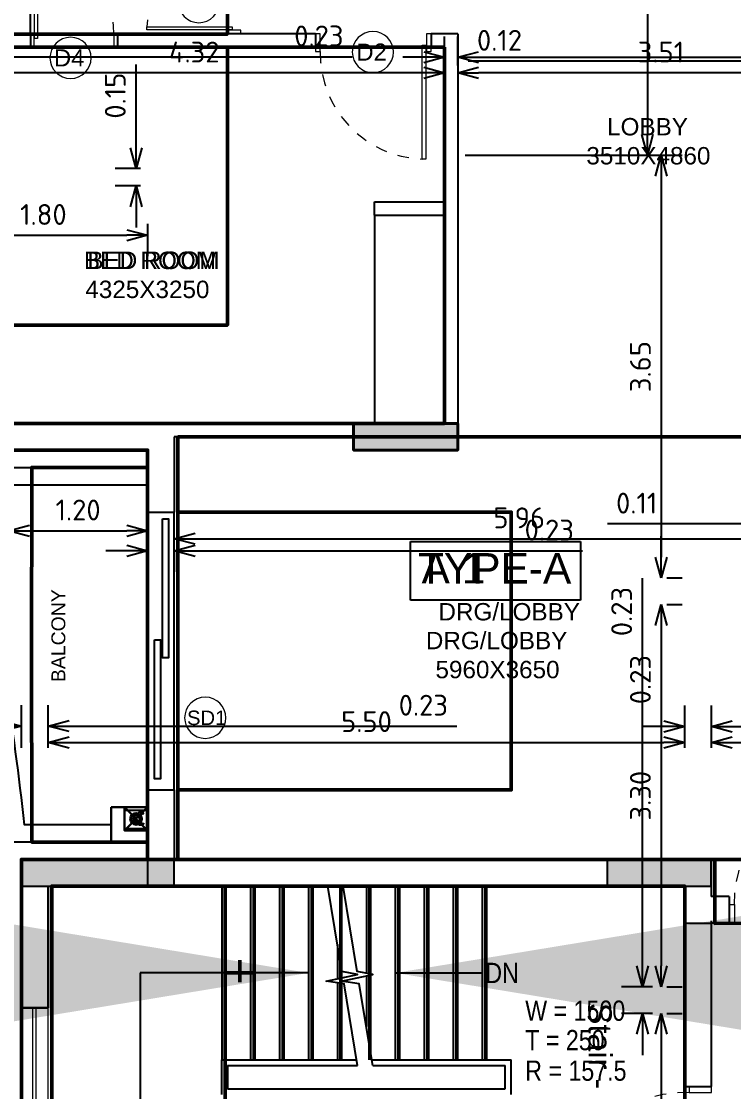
# Model space of a CAD drawing. Header units: inches. Extents: x 0 to 429, y 0 to 185.
# Drawn here: x 233.36 to 239.52, y 114.35 to 123.59 of the extents above; entities that cross this region are included whole.
import ezdxf
from ezdxf.enums import TextEntityAlignment as Align

# ---------------------------------------------------------------- set-up
doc = ezdxf.new("R2010")
doc.units = ezdxf.units.IN
doc.header["$MEASUREMENT"] = 0
doc.linetypes.add('Xr-4BHK-A-B-Typical-Sub$0$HIDDEN', pattern=[0.375, 0.25, -0.125])
doc.layers.get('DEFPOINTS').update_dxf_attribs({"lineweight": 18})
for name, color, linetype, lineweight in [('FLOOR01', 7, 'Continuous', 50), ('XR-4BHK-A-B-TYPICAL-SUB$0$CUTOUT', 6, 'Continuous', 30), ('XR-4BHK-A-B-TYPICAL-SUB$0$DOOR', 34, 'Continuous', 20), ('XR-4BHK-A-B-TYPICAL-SUB$0$PIPE', 30, 'Continuous', 30), ('XR-4BHK-A-B-TYPICAL-SUB$0$TOWER-COL', 1, 'Continuous', 40), ('XR-4BHK-A-B-TYPICAL-SUB$0$TOWER-COL-HATCH', 9, 'Continuous', 5), ('XR-4BHK-A-B-TYPICAL-SUB$0$WALL', 7, 'Continuous', 30), ('XR-4BHK-A-B-TYPICAL-SUB$0$WIN', 4, 'Continuous', 9), ('XR-4BHK-A-B-TYPICAL-SUB$0$WINDOW', 4, 'Continuous', 15)]:
    doc.layers.add(name, color=color, linetype=linetype, lineweight=lineweight)
doc.layers.add('XR-4BHK-A-B-TYPICAL-SUB$0$1PL-SHAFT-PIPE', color=7, linetype='Continuous')
doc.layers.add('XR-4BHK-A-B-TYPICAL-SUB$0$ELE', color=4, linetype='Continuous')
doc.layers.add('XR-4BHK-A-B-TYPICAL-SUB$0$WATER SUPPLAY', color=7, linetype='Continuous', lineweight=0, true_color=0x00f000)
doc.styles.add('Sanvi Common', font='isocpeur.ttf')
doc.styles.get("Standard").update_dxf_attribs({"font": 'arial.ttf'})
doc.styles.add('Xr-4BHK-A-B-Ground-Sub$0$DIM', font='arial.ttf')
doc.styles.add('Xr-4BHK-A-B-Typical-Sub$0$$0$DIM', font='arial.ttf', dxfattribs={"height": 4})
doc.styles.add('Xr-4BHK-A-B-Typical-Sub$0$$1$Standard', font='arial.ttf')
doc.styles.add('Xr-4BHK-A-B-Typical-Sub$0$DIM', font='arial.ttf')
doc.styles.add('Xr-4BHK-A-B-Typical-Sub$0$Standard', font='ARIALN.TTF')
doc.dimstyles.new('Sanvi Common', dxfattribs={"dimtxt": 0.18, "dimasz": 0.18, "dimexe": 0.18, "dimexo": 0.0625, "dimgap": 0.09, "dimtad": 1, "dimzin": 0, "dimdsep": 46, "dimtxsty": 'Sanvi Common', "dimblk": 'OPEN30', "dimcen": 0.09, "dimclrd": 68, "dimclre": 68, "dimclrt": 40, "dimadec": 0, "dimazin": 0, "dimtfac": 1, "dimtofl": 0, "dimtmove": 0, "dimatfit": 3, "dimldrblk": 'OPEN30', "dimfxl": 1, "dimtolj": 1, "dimtzin": 0, "dimarcsym": 0})
doc.dimstyles.new('Xr-4BHK-A-B-Typical-Sub$0$125', dxfattribs={"dimtxt": 150, "dimasz": 75, "dimexe": 50, "dimexo": 50, "dimgap": 60, "dimtad": 1, "dimdec": 0, "dimrnd": 5, "dimdsep": 46, "dimtxsty": 'Xr-4BHK-A-B-Typical-Sub$0$Standard', "dimblk": 'Xr-4BHK-A-B-Typical-Sub$0$_ArchTick', "dimcen": 50, "dimdle": 50, "dimclrd": 256, "dimclre": 256, "dimclrt": 3, "dimaunit": 1, "dimadec": 4, "dimazin": 0, "dimtfac": 1, "dimtdec": 0, "dimtmove": 2, "dimatfit": 0, "dimfxl": 1, "dimarcsym": 0})

# ---------------------------------------------------------------- blocks, each defined once
blk = doc.blocks.new('Xr-4BHK-A-B-Typical-Sub$0$core typ')
at = {"layer": 'XR-4BHK-A-B-TYPICAL-SUB$0$WALL'}
for p, q in [((-16167.5, 8800.2), (-16167.5, 7750.3)), ((-16167.5, 7750.3), (-16399.6, 7750.3))]:
    blk.add_line(p, q, dxfattribs=at)
at = {"layer": 'XR-4BHK-A-B-TYPICAL-SUB$0$WIN'}
for p, q in [((-16302.5, 7750.3), (-16302.5, 6550.3)), ((-16272.5, 6550.3), (-16272.5, 7750.3))]:
    blk.add_line(p, q, dxfattribs=at)
at = {"layer": 'XR-4BHK-A-B-TYPICAL-SUB$0$WINDOW'}
blk.add_line((-16167.5, 6550.3), (-16167.5, 7750.3), dxfattribs=at)
blk = doc.blocks.new('Xr-4BHK-A-B-Typical-Sub$0$d-750')
at = {"layer": 'XR-4BHK-A-B-TYPICAL-SUB$0$DOOR'}
for p, q in [((0, 718.7), (0, 750)), ((0, 750), (115, 750)), ((115, 750), (115, 718.7)), ((115, 718.7), (0, 718.7)), ((0, 0), (0, 31.2)), ((0, 31.2), (115, 31.2)), ((115, 31.2), (115, 0)), ((115, 0), (0, 0))]:
    blk.add_line(p, q, dxfattribs=at)
blk.add_lwpolyline([(73.9, 34.2), (811.3, 34.2), (811.3, 59.2), (73.9, 59.2)], close=True, dxfattribs=at)
at = {"layer": 'XR-4BHK-A-B-TYPICAL-SUB$0$DOOR', "color": 8, "linetype": 'Xr-4BHK-A-B-Typical-Sub$0$HIDDEN', "extrusion": (0, 0, -1)}
blk.add_ellipse((125, 31.2), major_axis=(218.4, 652.1), ratio=0.99874, start_param=-0.33813, end_param=1.207251, dxfattribs=at)
blk = doc.blocks.new('Xr-4BHK-A-B-Typical-Sub$0$RWP')
at = {"layer": 'XR-4BHK-A-B-TYPICAL-SUB$0$CUTOUT'}
for p, q in [((0, 200), (200, 0)), ((200, 200), (0, 0))]:
    blk.add_line(p, q, dxfattribs=at)
blk.add_lwpolyline([(0, 0), (200, 0), (200, 200), (0, 200)], close=True, dxfattribs=at)
at = {"layer": 'XR-4BHK-A-B-TYPICAL-SUB$0$ELE'}
for p, q in [((0, 200), (0, 0)), ((25, 200), (25, 0))]:
    blk.add_line(p, q, dxfattribs=at)
at = {"layer": 'XR-4BHK-A-B-TYPICAL-SUB$0$PIPE'}
blk.add_circle((100, 100), 50, dxfattribs=at)
at = {"layer": 'XR-4BHK-A-B-TYPICAL-SUB$0$WALL'}
for p, q in [((0, 315), (300.3, 315)), ((0, 200), (0, 315)), ((300.3, 0), (300.3, 315)), ((0, 200), (185.3, 200)), ((185.3, 0), (185.3, 200))]:
    blk.add_line(p, q, dxfattribs=at)
blk = doc.blocks.new('Xr-4BHK-A-B-Typical-Sub$0$_ArchTick')
at = {"color": 0, "linetype": 'ByBlock', "const_width": 0.15}
blk.add_lwpolyline([(-0.5, -0.5), (0.5, 0.5)], dxfattribs=at)
blk = doc.blocks.new('Xr-4BHK-A-B-Typical-Sub$0$REV.CO.')
at = {"layer": 'XR-4BHK-A-B-TYPICAL-SUB$0$TOWER-COL-HATCH'}
blk.add_hatch(color=256, dxfattribs=at).paths.add_polyline_path([(452291.1, 9980.2), (451391.1, 9980.2), (451391.1, 9750.2), (452291.1, 9750.2)])
at = {"layer": 'XR-4BHK-A-B-TYPICAL-SUB$0$TOWER-COL'}
blk.add_lwpolyline([(451391.1, 9980.2), (451391.1, 9750.2), (452291.1, 9750.2), (452291.1, 9980.2)], close=True, dxfattribs=at)
blk = doc.blocks.new('Xr-4BHK-A-B-Typical-Sub$0$$0$DOOR NO')
at = {"lineweight": 0}
blk.add_circle((0, 0), 10, dxfattribs=at)
at = {"style": 'Xr-4BHK-A-B-Typical-Sub$0$$0$DIM'}
blk.add_attdef('X1', text='', height=9, dxfattribs=at).set_placement((0, 0), align=Align.MIDDLE_CENTER)
blk = doc.blocks.new('_Open30')
at = {"color": 0, "linetype": 'ByBlock', "lineweight": -2}
for p, q in [((-1, 0.268), (0, 0)), ((0, 0), (-1, -0.268)), ((0, 0), (-1, 0))]:
    blk.add_line(p, q, dxfattribs=at)
blk = doc.blocks.new('*D220')
at = {"color": 68, "lineweight": -2, "transparency": 16777216}
for p, q in [((238.8155, 127.2963), (238.5917, 127.2963)), ((238.7717, 127.1163), (238.7717, 122.6163)), ((237.1967, 122.4363), (238.9517, 122.4363))]:
    blk.add_line(p, q, dxfattribs=at)
at = {"layer": 'DEFPOINTS', "color": 0, "transparency": 16777216}
for p in [(238.878, 127.2963), (237.1342, 122.4363), (238.7717, 122.4363)]:
    blk.add_point(p, dxfattribs=at)
at = {"color": 68, "lineweight": -2, "transparency": 16777216, "xscale": 0.18, "yscale": 0.18, "zscale": 0.18}
for p, rotation in [((238.7717, 127.2963), 90), ((238.7717, 122.4363), 270)]:
    blk.add_blockref('_Open30', p, dxfattribs=dict(at, rotation=rotation))
at = {"color": 40, "transparency": 16777216, "insert": (238.5917, 124.5778), "char_height": 0.18, "attachment_point": 5, "rotation": 90, "style": 'Sanvi Common'}
blk.add_mtext('\\A1;4.86', dxfattribs=at)
blk = doc.blocks.new('*D221')
at = {"color": 68, "lineweight": -2, "transparency": 16777216}
for p, q in [((237.1967, 122.4363), (239.0715, 122.4363)), ((238.8915, 122.2563), (238.8915, 118.9663)), ((238.9405, 118.7863), (239.0715, 118.7863))]:
    blk.add_line(p, q, dxfattribs=at)
at = {"layer": 'DEFPOINTS', "color": 0, "transparency": 16777216}
for p in [(237.1342, 122.4363), (238.878, 118.7863), (238.8915, 118.7863)]:
    blk.add_point(p, dxfattribs=at)
at = {"color": 68, "lineweight": -2, "transparency": 16777216, "xscale": 0.18, "yscale": 0.18, "zscale": 0.18}
for p, rotation in [((238.8915, 122.4363), 90), ((238.8915, 118.7863), 270)]:
    blk.add_blockref('_Open30', p, dxfattribs=dict(at, rotation=rotation))
at = {"color": 40, "transparency": 16777216, "insert": (238.7115, 120.6113), "char_height": 0.18, "attachment_point": 5, "rotation": 90, "style": 'Sanvi Common'}
blk.add_mtext('\\A1;3.65', dxfattribs=at)
blk = doc.blocks.new('*D222')
at = {"color": 68, "lineweight": -2, "transparency": 16777216}
for p, q in [((238.8915, 118.9663), (238.8915, 119.1463)), ((238.9405, 118.7863), (239.0715, 118.7863)), ((238.9405, 118.5563), (239.0715, 118.5563)), ((238.8915, 118.3763), (238.8915, 117.6203))]:
    blk.add_line(p, q, dxfattribs=at)
at = {"layer": 'DEFPOINTS', "color": 0, "transparency": 16777216}
for p in [(238.878, 118.7863), (238.878, 118.5563), (238.8915, 118.5563)]:
    blk.add_point(p, dxfattribs=at)
at = {"color": 68, "lineweight": -2, "transparency": 16777216, "xscale": 0.18, "yscale": 0.18, "zscale": 0.18}
for p, rotation in [((238.8915, 118.7863), 270), ((238.8915, 118.5563), 90)]:
    blk.add_blockref('_Open30', p, dxfattribs=dict(at, rotation=rotation))
at = {"color": 40, "transparency": 16777216, "insert": (238.7115, 117.9083), "char_height": 0.18, "attachment_point": 5, "rotation": 90, "style": 'Sanvi Common'}
blk.add_mtext('\\A1;0.23', dxfattribs=at)
blk = doc.blocks.new('*D223')
at = {"color": 68, "lineweight": -2, "transparency": 16777216}
for p, q in [((238.9405, 118.5563), (239.0715, 118.5563)), ((238.8915, 118.3763), (238.8915, 115.4361)), ((238.9405, 115.2561), (239.0715, 115.2561))]:
    blk.add_line(p, q, dxfattribs=at)
at = {"layer": 'DEFPOINTS', "color": 0, "transparency": 16777216}
for p in [(238.878, 118.5563), (238.878, 115.2561), (238.8915, 115.2561)]:
    blk.add_point(p, dxfattribs=at)
at = {"color": 68, "lineweight": -2, "transparency": 16777216, "xscale": 0.18, "yscale": 0.18, "zscale": 0.18}
for p, rotation in [((238.8915, 118.5563), 90), ((238.8915, 115.2561), 270)]:
    blk.add_blockref('_Open30', p, dxfattribs=dict(at, rotation=rotation))
at = {"color": 40, "transparency": 16777216, "insert": (238.7115, 116.9062), "char_height": 0.18, "attachment_point": 5, "rotation": 90, "style": 'Sanvi Common'}
blk.add_mtext('\\A1;3.30', dxfattribs=at)
blk = doc.blocks.new('*D224')
at = {"color": 68, "lineweight": -2, "transparency": 16777216}
for p, q in [((238.7295, 115.4361), (238.7295, 118.7841)), ((238.8155, 115.2561), (238.5495, 115.2561)), ((238.8155, 115.0261), (238.5495, 115.0261)), ((238.7295, 114.8461), (238.7295, 114.6661))]:
    blk.add_line(p, q, dxfattribs=at)
at = {"layer": 'DEFPOINTS', "color": 0, "transparency": 16777216}
for p in [(238.878, 115.2561), (238.7295, 115.0261), (238.878, 115.0261)]:
    blk.add_point(p, dxfattribs=at)
at = {"color": 68, "lineweight": -2, "transparency": 16777216, "xscale": 0.18, "yscale": 0.18, "zscale": 0.18}
for p, rotation in [((238.7295, 115.2561), 270), ((238.7295, 115.0261), 90)]:
    blk.add_blockref('_Open30', p, dxfattribs=dict(at, rotation=rotation))
at = {"color": 40, "transparency": 16777216, "insert": (238.5495, 118.4961), "char_height": 0.18, "attachment_point": 5, "rotation": 90, "style": 'Sanvi Common'}
blk.add_mtext('\\A1;0.23', dxfattribs=at)
blk = doc.blocks.new('*D225')
at = {"color": 68, "lineweight": -2, "transparency": 16777216}
for p, q in [((238.9405, 115.0261), (239.0715, 115.0261)), ((238.8915, 114.8461), (238.8915, 111.5561)), ((237.1967, 111.3761), (239.0715, 111.3761))]:
    blk.add_line(p, q, dxfattribs=at)
at = {"layer": 'DEFPOINTS', "color": 0, "transparency": 16777216}
for p in [(238.878, 115.0261), (237.1342, 111.3761), (238.8915, 111.3761)]:
    blk.add_point(p, dxfattribs=at)
at = {"color": 68, "lineweight": -2, "transparency": 16777216, "xscale": 0.18, "yscale": 0.18, "zscale": 0.18}
for p, rotation in [((238.8915, 115.0261), 90), ((238.8915, 111.3761), 270)]:
    blk.add_blockref('_Open30', p, dxfattribs=dict(at, rotation=rotation))
at = {"color": 40, "transparency": 16777216, "insert": (238.7115, 113.2011), "char_height": 0.18, "attachment_point": 5, "rotation": 90, "style": 'Sanvi Common'}
blk.add_mtext('\\A1;3.65', dxfattribs=at)
blk = doc.blocks.new('*D238')
at = {"color": 68, "lineweight": -2, "transparency": 16777216}
for p, q in [((233.3642, 117.3204), (233.3642, 117.6873)), ((233.5963, 117.3204), (233.5963, 117.6873)), ((233.1842, 117.5073), (233.0042, 117.5073)), ((233.7763, 117.5073), (237.1243, 117.5073))]:
    blk.add_line(p, q, dxfattribs=at)
at = {"layer": 'DEFPOINTS', "color": 0, "transparency": 16777216}
for p in [(233.5963, 117.5073), (233.3642, 117.2579), (233.5963, 117.2579)]:
    blk.add_point(p, dxfattribs=at)
at = {"color": 68, "lineweight": -2, "transparency": 16777216, "xscale": 0.18, "yscale": 0.18, "zscale": 0.18}
blk.add_blockref('_Open30', (233.3642, 117.5073), dxfattribs=at)
at = {"color": 68, "lineweight": -2, "transparency": 16777216, "xscale": 0.18, "yscale": 0.18, "zscale": 0.18, "rotation": 180}
blk.add_blockref('_Open30', (233.5963, 117.5073), dxfattribs=at)
at = {"color": 40, "transparency": 16777216, "insert": (236.8363, 117.6873), "char_height": 0.18, "attachment_point": 5, "style": 'Sanvi Common'}
blk.add_mtext('\\A1;0.23', dxfattribs=at)
blk = doc.blocks.new('*D239')
at = {"color": 68, "lineweight": -2, "transparency": 16777216}
for p, q in [((233.5963, 117.3204), (233.5963, 117.5456)), ((239.0942, 117.3204), (239.0942, 117.5456)), ((233.7763, 117.3656), (238.9142, 117.3656))]:
    blk.add_line(p, q, dxfattribs=at)
at = {"layer": 'DEFPOINTS', "color": 0, "transparency": 16777216}
for p in [(239.0942, 117.3656), (233.5963, 117.2579), (239.0942, 117.2579)]:
    blk.add_point(p, dxfattribs=at)
at = {"color": 68, "lineweight": -2, "transparency": 16777216, "xscale": 0.18, "yscale": 0.18, "zscale": 0.18, "rotation": 180}
blk.add_blockref('_Open30', (233.5963, 117.3656), dxfattribs=at)
at = {"color": 68, "lineweight": -2, "transparency": 16777216, "xscale": 0.18, "yscale": 0.18, "zscale": 0.18}
blk.add_blockref('_Open30', (239.0942, 117.3656), dxfattribs=at)
at = {"color": 40, "transparency": 16777216, "insert": (236.3453, 117.5456), "char_height": 0.18, "attachment_point": 5, "style": 'Sanvi Common'}
blk.add_mtext('\\A1;5.50', dxfattribs=at)
blk = doc.blocks.new('*D240')
at = {"color": 68, "lineweight": -2, "transparency": 16777216}
for p, q in [((239.0942, 117.3204), (239.0942, 117.6834)), ((239.3242, 117.3204), (239.3242, 117.6834)), ((238.9142, 117.5034), (238.7342, 117.5034)), ((239.5042, 117.5034), (242.8522, 117.5034))]:
    blk.add_line(p, q, dxfattribs=at)
at = {"layer": 'DEFPOINTS', "color": 0, "transparency": 16777216}
for p in [(239.3242, 117.5034), (239.0942, 117.2579), (239.3242, 117.2579)]:
    blk.add_point(p, dxfattribs=at)
at = {"color": 68, "lineweight": -2, "transparency": 16777216, "xscale": 0.18, "yscale": 0.18, "zscale": 0.18}
blk.add_blockref('_Open30', (239.0942, 117.5034), dxfattribs=at)
at = {"color": 68, "lineweight": -2, "transparency": 16777216, "xscale": 0.18, "yscale": 0.18, "zscale": 0.18, "rotation": 180}
blk.add_blockref('_Open30', (239.3242, 117.5034), dxfattribs=at)
at = {"color": 40, "transparency": 16777216, "insert": (242.5642, 117.6834), "char_height": 0.18, "attachment_point": 5, "style": 'Sanvi Common'}
blk.add_mtext('\\A1;0.23', dxfattribs=at)
blk = doc.blocks.new('*D241')
at = {"color": 68, "lineweight": -2, "transparency": 16777216}
for p, q in [((239.3242, 117.3204), (239.3242, 117.5456)), ((256.5442, 117.2963), (256.5442, 117.5456)), ((239.5042, 117.3656), (256.3642, 117.3656))]:
    blk.add_line(p, q, dxfattribs=at)
at = {"layer": 'DEFPOINTS', "color": 0, "transparency": 16777216}
for p in [(256.5442, 117.3656), (239.3242, 117.2579), (256.5442, 117.2338)]:
    blk.add_point(p, dxfattribs=at)
at = {"color": 68, "lineweight": -2, "transparency": 16777216, "xscale": 0.18, "yscale": 0.18, "zscale": 0.18, "rotation": 180}
blk.add_blockref('_Open30', (239.3242, 117.3656), dxfattribs=at)
at = {"color": 68, "lineweight": -2, "transparency": 16777216, "xscale": 0.18, "yscale": 0.18, "zscale": 0.18}
blk.add_blockref('_Open30', (256.5442, 117.3656), dxfattribs=at)
at = {"color": 40, "transparency": 16777216, "insert": (247.9342, 117.5456), "char_height": 0.18, "attachment_point": 5, "style": 'Sanvi Common'}
blk.add_mtext('\\A1;17.22', dxfattribs=at)
blk = doc.blocks.new('*D269')
at = {"color": 68, "lineweight": -2, "transparency": 16777216}
for p, q in [((240.6442, 123.3313), (240.6442, 123.0693)), ((240.7592, 123.3313), (240.7592, 123.0693)), ((240.4642, 123.2493), (237.2242, 123.2493)), ((240.9392, 123.2493), (241.1192, 123.2493))]:
    blk.add_line(p, q, dxfattribs=at)
at = {"layer": 'DEFPOINTS', "color": 0, "transparency": 16777216}
for p in [(240.6442, 123.3938), (240.7592, 123.3938), (240.6442, 123.2493)]:
    blk.add_point(p, dxfattribs=at)
at = {"color": 68, "lineweight": -2, "transparency": 16777216, "xscale": 0.18, "yscale": 0.18, "zscale": 0.18}
blk.add_blockref('_Open30', (240.6442, 123.2493), dxfattribs=at)
at = {"color": 68, "lineweight": -2, "transparency": 16777216, "xscale": 0.18, "yscale": 0.18, "zscale": 0.18, "rotation": 180}
blk.add_blockref('_Open30', (240.7592, 123.2493), dxfattribs=at)
at = {"color": 40, "transparency": 16777216, "insert": (237.4942, 123.4293), "char_height": 0.18, "attachment_point": 5, "style": 'Sanvi Common'}
blk.add_mtext('\\A1;0.12', dxfattribs=at)
blk = doc.blocks.new('*D270')
at = {"color": 68, "lineweight": -2, "transparency": 16777216}
for p, q in [((237.1342, 123.2105), (237.1342, 123.328)), ((240.6442, 123.3313), (240.6442, 122.968)), ((240.4642, 123.148), (237.3142, 123.148))]:
    blk.add_line(p, q, dxfattribs=at)
at = {"layer": 'DEFPOINTS', "color": 0, "transparency": 16777216}
for p in [(240.6442, 123.3938), (237.1342, 123.148), (237.1342, 123.148)]:
    blk.add_point(p, dxfattribs=at)
at = {"color": 68, "lineweight": -2, "transparency": 16777216, "xscale": 0.18, "yscale": 0.18, "zscale": 0.18, "rotation": 180}
blk.add_blockref('_Open30', (237.1342, 123.148), dxfattribs=at)
at = {"color": 68, "lineweight": -2, "transparency": 16777216, "xscale": 0.18, "yscale": 0.18, "zscale": 0.18}
blk.add_blockref('_Open30', (240.6442, 123.148), dxfattribs=at)
at = {"color": 40, "transparency": 16777216, "insert": (238.8892, 123.328), "char_height": 0.18, "attachment_point": 5, "style": 'Sanvi Common'}
blk.add_mtext('\\A1;3.51', dxfattribs=at)
blk = doc.blocks.new('*D271')
at = {"color": 68, "lineweight": -2, "transparency": 16777216}
for p, q in [((237.0192, 123.2105), (237.0192, 123.4625)), ((237.1342, 123.2105), (237.1342, 123.4625)), ((236.8392, 123.2825), (236.6592, 123.2825)), ((237.3142, 123.2825), (240.5542, 123.2825))]:
    blk.add_line(p, q, dxfattribs=at)
at = {"layer": 'DEFPOINTS', "color": 0, "transparency": 16777216}
for p in [(237.0192, 123.2825), (237.0192, 123.148), (237.1342, 123.148)]:
    blk.add_point(p, dxfattribs=at)
at = {"color": 68, "lineweight": -2, "transparency": 16777216, "xscale": 0.18, "yscale": 0.18, "zscale": 0.18}
blk.add_blockref('_Open30', (237.0192, 123.2825), dxfattribs=at)
at = {"color": 68, "lineweight": -2, "transparency": 16777216, "xscale": 0.18, "yscale": 0.18, "zscale": 0.18, "rotation": 180}
blk.add_blockref('_Open30', (237.1342, 123.2825), dxfattribs=at)
at = {"color": 40, "transparency": 16777216, "insert": (240.2842, 123.4625), "char_height": 0.18, "attachment_point": 5, "style": 'Sanvi Common'}
blk.add_mtext('\\A1;0.12', dxfattribs=at)
blk = doc.blocks.new('*D272')
at = {"color": 68, "lineweight": -2, "transparency": 16777216}
for p, q in [((232.6942, 123.2062), (232.6942, 123.328)), ((237.0192, 123.2105), (237.0192, 123.328)), ((236.8392, 123.148), (232.8742, 123.148))]:
    blk.add_line(p, q, dxfattribs=at)
at = {"layer": 'DEFPOINTS', "color": 0, "transparency": 16777216}
for p in [(232.6942, 123.148), (232.6942, 123.1437), (237.0192, 123.148)]:
    blk.add_point(p, dxfattribs=at)
at = {"color": 68, "lineweight": -2, "transparency": 16777216, "xscale": 0.18, "yscale": 0.18, "zscale": 0.18, "rotation": 180}
blk.add_blockref('_Open30', (232.6942, 123.148), dxfattribs=at)
at = {"color": 68, "lineweight": -2, "transparency": 16777216, "xscale": 0.18, "yscale": 0.18, "zscale": 0.18}
blk.add_blockref('_Open30', (237.0192, 123.148), dxfattribs=at)
at = {"color": 40, "transparency": 16777216, "insert": (234.8567, 123.328), "char_height": 0.18, "attachment_point": 5, "style": 'Sanvi Common'}
blk.add_mtext('\\A1;4.32', dxfattribs=at)
blk = doc.blocks.new('*D273')
at = {"color": 68, "lineweight": -2, "transparency": 16777216}
for p, q in [((232.4642, 123.2062), (232.4642, 123.4671)), ((232.6942, 123.2062), (232.6942, 123.4671)), ((232.2842, 123.2871), (232.1042, 123.2871)), ((232.8742, 123.2871), (236.2222, 123.2871))]:
    blk.add_line(p, q, dxfattribs=at)
at = {"layer": 'DEFPOINTS', "color": 0, "transparency": 16777216}
for p in [(232.4642, 123.2871), (232.4642, 123.1437), (232.6942, 123.1437)]:
    blk.add_point(p, dxfattribs=at)
at = {"color": 68, "lineweight": -2, "transparency": 16777216, "xscale": 0.18, "yscale": 0.18, "zscale": 0.18}
blk.add_blockref('_Open30', (232.4642, 123.2871), dxfattribs=at)
at = {"color": 68, "lineweight": -2, "transparency": 16777216, "xscale": 0.18, "yscale": 0.18, "zscale": 0.18, "rotation": 180}
blk.add_blockref('_Open30', (232.6942, 123.2871), dxfattribs=at)
at = {"color": 40, "transparency": 16777216, "insert": (235.9342, 123.4671), "char_height": 0.18, "attachment_point": 5, "style": 'Sanvi Common'}
blk.add_mtext('\\A1;0.23', dxfattribs=at)
blk = doc.blocks.new('*D274')
at = {"color": 68, "lineweight": -2, "transparency": 16777216}
for p, q in [((234.2742, 119.0199), (234.0942, 119.0199)), ((234.4542, 119.0238), (234.4542, 118.8399)), ((234.6842, 119.0238), (234.6842, 118.8399)), ((234.8642, 119.0199), (238.2122, 119.0199))]:
    blk.add_line(p, q, dxfattribs=at)
at = {"layer": 'DEFPOINTS', "color": 0, "transparency": 16777216}
for p in [(234.4542, 119.0863), (234.6842, 119.0863), (234.6842, 119.0199)]:
    blk.add_point(p, dxfattribs=at)
at = {"color": 68, "lineweight": -2, "transparency": 16777216, "xscale": 0.18, "yscale": 0.18, "zscale": 0.18}
blk.add_blockref('_Open30', (234.4542, 119.0199), dxfattribs=at)
at = {"color": 68, "lineweight": -2, "transparency": 16777216, "xscale": 0.18, "yscale": 0.18, "zscale": 0.18, "rotation": 180}
blk.add_blockref('_Open30', (234.6842, 119.0199), dxfattribs=at)
at = {"color": 40, "transparency": 16777216, "insert": (237.9242, 119.1999), "char_height": 0.18, "attachment_point": 5, "style": 'Sanvi Common'}
blk.add_mtext('\\A1;0.23', dxfattribs=at)
blk = doc.blocks.new('*D275')
at = {"color": 68, "lineweight": -2, "transparency": 16777216}
for p, q in [((234.6842, 119.1488), (234.6842, 119.3054)), ((240.6442, 119.1879), (240.6442, 119.3054)), ((234.8642, 119.1254), (240.4642, 119.1254))]:
    blk.add_line(p, q, dxfattribs=at)
at = {"layer": 'DEFPOINTS', "color": 0, "transparency": 16777216}
for p in [(234.6842, 119.0863), (240.6442, 119.1254), (240.6442, 119.1254)]:
    blk.add_point(p, dxfattribs=at)
at = {"color": 68, "lineweight": -2, "transparency": 16777216, "xscale": 0.18, "yscale": 0.18, "zscale": 0.18, "rotation": 180}
blk.add_blockref('_Open30', (234.6842, 119.1254), dxfattribs=at)
at = {"color": 68, "lineweight": -2, "transparency": 16777216, "xscale": 0.18, "yscale": 0.18, "zscale": 0.18}
blk.add_blockref('_Open30', (240.6442, 119.1254), dxfattribs=at)
at = {"color": 40, "transparency": 16777216, "insert": (237.6642, 119.3054), "char_height": 0.18, "attachment_point": 5, "style": 'Sanvi Common'}
blk.add_mtext('\\A1;5.96', dxfattribs=at)
blk = doc.blocks.new('*D278')
at = {"color": 68, "lineweight": -2, "transparency": 16777216}
for p, q in [((241.7392, 119.3839), (241.7392, 119.0724)), ((241.8542, 119.3839), (241.8542, 119.0724)), ((241.5592, 119.2524), (238.4272, 119.2524)), ((242.0342, 119.2524), (242.2142, 119.2524))]:
    blk.add_line(p, q, dxfattribs=at)
at = {"layer": 'DEFPOINTS', "color": 0, "transparency": 16777216}
for p in [(241.7392, 119.4464), (241.8542, 119.4464), (241.8542, 119.2524)]:
    blk.add_point(p, dxfattribs=at)
at = {"color": 68, "lineweight": -2, "transparency": 16777216, "xscale": 0.18, "yscale": 0.18, "zscale": 0.18}
blk.add_blockref('_Open30', (241.7392, 119.2524), dxfattribs=at)
at = {"color": 68, "lineweight": -2, "transparency": 16777216, "xscale": 0.18, "yscale": 0.18, "zscale": 0.18, "rotation": 180}
blk.add_blockref('_Open30', (241.8542, 119.2524), dxfattribs=at)
at = {"color": 40, "transparency": 16777216, "insert": (238.6792, 119.4324), "char_height": 0.18, "attachment_point": 5, "style": 'Sanvi Common'}
blk.add_mtext('\\A1;0.11', dxfattribs=at)
blk = doc.blocks.new('*D320')
at = {"color": 68, "lineweight": -2, "transparency": 16777216}
for p, q in [((232.6542, 122.109), (232.6542, 121.5652)), ((234.4542, 121.8449), (234.4542, 121.5652)), ((232.8342, 121.7452), (234.2742, 121.7452))]:
    blk.add_line(p, q, dxfattribs=at)
at = {"layer": 'DEFPOINTS', "color": 0, "transparency": 16777216}
for p in [(232.6542, 122.1715), (234.4542, 121.9074), (234.4542, 121.7452)]:
    blk.add_point(p, dxfattribs=at)
at = {"color": 68, "lineweight": -2, "transparency": 16777216, "xscale": 0.18, "yscale": 0.18, "zscale": 0.18, "rotation": 180}
blk.add_blockref('_Open30', (232.6542, 121.7452), dxfattribs=at)
at = {"color": 68, "lineweight": -2, "transparency": 16777216, "xscale": 0.18, "yscale": 0.18, "zscale": 0.18}
blk.add_blockref('_Open30', (234.4542, 121.7452), dxfattribs=at)
at = {"color": 40, "transparency": 16777216, "insert": (233.5542, 121.9252), "char_height": 0.18, "attachment_point": 5, "style": 'Sanvi Common'}
blk.add_mtext('\\A1;1.80', dxfattribs=at)
blk = doc.blocks.new('*D321')
at = {"color": 68, "lineweight": -2, "transparency": 16777216}
for p, q in [((234.3552, 122.5015), (234.3552, 123.2215)), ((234.3917, 122.3215), (234.1752, 122.3215)), ((234.3917, 122.1715), (234.1752, 122.1715)), ((234.3552, 121.9915), (234.3552, 121.8115))]:
    blk.add_line(p, q, dxfattribs=at)
at = {"layer": 'DEFPOINTS', "color": 0, "transparency": 16777216}
for p in [(234.3552, 122.3215), (234.4542, 122.3215), (234.4542, 122.1715)]:
    blk.add_point(p, dxfattribs=at)
at = {"color": 68, "lineweight": -2, "transparency": 16777216, "xscale": 0.18, "yscale": 0.18, "zscale": 0.18}
for p, rotation in [((234.3552, 122.3215), 270), ((234.3552, 122.1715), 90)]:
    blk.add_blockref('_Open30', p, dxfattribs=dict(at, rotation=rotation))
at = {"color": 40, "transparency": 16777216, "insert": (234.1752, 122.9515), "char_height": 0.18, "attachment_point": 5, "rotation": 90, "style": 'Sanvi Common'}
blk.add_mtext('\\A1;0.15', dxfattribs=at)
blk = doc.blocks.new('*D322')
at = {"color": 68, "lineweight": -2, "transparency": 16777216}
for p, q in [((233.254, 118.999), (233.254, 119.373)), ((234.4542, 118.999), (234.4542, 119.373)), ((233.434, 119.193), (234.2742, 119.193))]:
    blk.add_line(p, q, dxfattribs=at)
at = {"layer": 'DEFPOINTS', "color": 0, "transparency": 16777216}
for p in [(234.4542, 119.193), (233.254, 118.9365), (234.4542, 118.9365)]:
    blk.add_point(p, dxfattribs=at)
at = {"color": 68, "lineweight": -2, "transparency": 16777216, "xscale": 0.18, "yscale": 0.18, "zscale": 0.18, "rotation": 180}
blk.add_blockref('_Open30', (233.254, 119.193), dxfattribs=at)
at = {"color": 68, "lineweight": -2, "transparency": 16777216, "xscale": 0.18, "yscale": 0.18, "zscale": 0.18}
blk.add_blockref('_Open30', (234.4542, 119.193), dxfattribs=at)
at = {"color": 40, "transparency": 16777216, "insert": (233.8541, 119.373), "char_height": 0.18, "attachment_point": 5, "style": 'Sanvi Common'}
blk.add_mtext('\\A1;1.20', dxfattribs=at)
blk = doc.blocks.new('Xr-4BHK-A-B-Typical-Sub$0$CI50')
at = {"layer": 'XR-4BHK-A-B-TYPICAL-SUB$0$WATER SUPPLAY', "ltscale": 100}
for p, q in [((-53.2, 2), (-53.2, 13.5)), ((-48.3, 35), (-48.3, 13.5)), ((-48.3, 2), (-48.3, -2)), ((-40.3, 35), (-40.3, 13.5)), ((-40.3, 2), (-40.3, -2)), ((-35.4, 2), (-35.4, 13.5)), ((35.4, 2), (35.4, 13.5)), ((40.3, 35), (40.3, 13.5)), ((40.3, 2), (40.3, -2)), ((48.3, 35), (48.3, 13.5)), ((48.3, 2), (48.3, -2)), ((53.2, 2), (53.2, 13.5)), ((-53.2, -13.5), (-53.2, -2)), ((-48.3, -13.5), (-48.3, -30.6)), ((-48.3, -14.8), (-48.3, -30.6)), ((-40.3, -30.6), (-48.3, -30.6)), ((-40.3, -13.5), (-40.3, -30.6)), ((-40.3, -14.8), (-40.3, -30.6)), ((-35.4, -13.5), (-35.4, -2)), ((35.4, -13.5), (35.4, -2)), ((40.3, -13.5), (40.3, -30.6)), ((40.3, -14.8), (40.3, -30.6)), ((40.3, -30.6), (48.3, -30.6)), ((48.3, -13.5), (48.3, -30.6)), ((48.3, -14.8), (48.3, -30.6)), ((53.2, -13.5), (53.2, -2))]:
    blk.add_line(p, q, dxfattribs=at)
at = {"layer": 'XR-4BHK-A-B-TYPICAL-SUB$0$WATER SUPPLAY', "ltscale": 100, "elevation": 0}
for points in [[(-57.9, 2), (-30.9, 2), (-30.9, 13.5), (-57.9, 13.5)], [(57.9, 2), (30.9, 2), (30.9, 13.5), (57.9, 13.5)], [(-57.9, -13.5), (-30.9, -13.5), (-30.9, -2), (-57.9, -2)], [(57.9, -13.5), (30.9, -13.5), (30.9, -2), (57.9, -2)]]:
    blk.add_lwpolyline(points, close=True, dxfattribs=at)
at = {"layer": 'XR-4BHK-A-B-TYPICAL-SUB$0$WATER SUPPLAY', "ltscale": 100}
for radius in [35, 25]:
    blk.add_circle((0, 35), radius, dxfattribs=at)
for centre, radius, start, end in [((0, 35), 48.3, 0, 180), ((0, 35), 40.3, 360, 180), ((6.9, 47.5), 14.3, 119.0199, 240.9801), ((-6.9, 22.5), 14.3, 299.0199, 60.9801)]:
    blk.add_arc(centre, radius, start, end, dxfattribs=at)
blk = doc.blocks.new('Xr-4BHK-A-B-Typical-Sub$0$A$C2521575D')
at = {"layer": 'XR-4BHK-A-B-TYPICAL-SUB$0$1PL-SHAFT-PIPE', "rotation": 90}
blk.add_blockref('Xr-4BHK-A-B-Typical-Sub$0$CI50', (3092, 18417.6), dxfattribs=at)

msp = doc.modelspace()

# ---------------------------------------------------------------- hatches: boundary and pattern name
for points in [[(233.3642, 116.3551), (233.3642, 116.1251), (234.6843, 116.1251), (234.6843, 116.3551)], [(238.4233, 116.3551), (238.4233, 116.1251), (239.3238, 116.1251), (239.3238, 116.3551)]]:
    msp.add_hatch(color=256).paths.add_polyline_path(points)

# ---------------------------------------------------------------- linework, layer by layer
for p, q in [((233.4438, 123.4853), (233.4438, 124.9803)), ((235.1442, 124.2353), (235.1442, 123.4853)), ((233.4438, 123.4853), (233.3647, 123.4853)), ((234.1938, 123.4853), (233.4438, 123.4853)), ((233.4438, 123.4853), (233.4438, 123.3703)), ((234.1938, 123.4853), (234.1938, 123.3703)), ((235.9042, 123.4853), (234.1938, 123.4853)), ((235.9042, 123.4853), (235.9042, 123.3703)), ((236.9042, 123.4853), (236.9042, 123.3703)), ((237.1342, 123.4853), (236.9042, 123.4853)), ((237.1342, 123.4853), (237.1342, 120.0053)), ((233.4438, 123.3703), (233.3647, 123.3703)), ((235.9042, 123.3703), (234.1938, 123.3703)), ((237.0192, 123.3703), (236.9042, 123.3703)), ((237.0192, 123.3703), (237.0192, 122.0353)), ((236.4132, 121.9203), (236.4132, 122.0353)), ((236.4132, 122.0353), (237.0192, 122.0353)), ((236.4132, 121.9203), (237.0192, 121.9203)), ((236.4132, 121.9203), (236.4132, 120.1203)), ((237.0192, 121.9203), (237.0192, 120.1203)), ((237.0192, 120.1203), (232.6943, 120.1203)), ((234.6842, 120.0053), (234.6842, 119.3553)), ((234.6842, 120.0053), (234.6842, 120.0053)), ((237.1342, 120.0053), (234.6842, 120.0053)), ((234.4542, 119.8903), (232.0842, 119.8903)), ((234.4542, 119.8903), (234.4542, 119.3553)), ((234.4542, 116.9553), (234.4542, 119.3553)), ((234.4542, 119.3553), (234.6843, 119.3553)), ((234.6843, 116.9553), (234.6843, 119.3553)), ((236.7246, 119.0998), (238.193, 119.0998)), ((236.7246, 118.5938), (236.7246, 119.0998)), ((238.193, 119.0998), (238.193, 118.5938)), ((238.193, 118.5938), (236.7246, 118.5938)), ((234.4542, 116.9553), (234.4542, 116.1253)), ((234.4542, 116.9553), (234.6842, 116.9553)), ((234.6842, 116.9553), (234.6842, 116.3553)), ((239.3238, 116.3553), (234.6842, 116.3553)), ((239.3238, 116.3553), (239.3238, 116.0353)), ((239.0938, 116.1253), (234.4542, 116.1253)), ((235.0943, 116.1252), (235.0943, 114.6252)), ((235.3443, 116.1252), (235.3443, 114.6252)), ((235.5943, 116.1252), (235.5943, 114.6252)), ((235.8443, 116.1252), (235.8443, 114.6252)), ((236.3443, 116.1252), (236.3443, 115.3712)), ((236.5943, 116.1252), (236.5943, 114.6252)), ((236.8443, 116.1252), (236.8443, 114.6252)), ((237.0943, 116.1252), (237.0943, 114.6252)), ((237.3443, 116.1252), (237.3443, 114.6252)), ((239.0938, 116.1253), (239.0938, 115.8053)), ((239.4792, 116.0353), (239.3238, 116.0353)), ((239.4792, 116.0353), (239.4792, 115.8053)), ((239.0947, 114.3951), (239.0947, 115.8252)), ((239.3247, 114.3951), (239.3247, 115.8252)), ((239.0938, 115.8053), (239.3238, 115.8053)), ((239.4792, 115.8053), (239.3238, 115.8053)), ((236.0943, 115.6209), (236.0943, 115.3242)), ((236.3443, 115.3491), (236.3443, 114.9137)), ((236.0943, 115.2888), (236.0943, 114.6252)), ((235.0943, 114.6252), (236.2602, 114.6252)), ((235.0943, 114.3252), (235.0943, 114.6252)), ((236.3924, 114.6252), (237.5943, 114.6252)), ((237.5943, 114.3252), (237.5943, 114.6252)), ((235.1443, 114.5752), (235.1443, 114.3752)), ((235.1443, 114.5752), (236.2686, 114.5752)), ((236.4007, 114.5752), (237.5443, 114.5752)), ((237.5443, 114.3752), (237.5443, 114.5752)), ((235.1443, 114.3752), (237.5443, 114.3752)), ((239.0947, 114.3951), (239.3247, 114.3951))]:
    msp.add_line(p, q)
for points in [[(232.9542, 119.7403), (234.4542, 119.7403)], [(232.9545, 119.5903), (234.4542, 119.5903)], [(236.2686, 114.5752), (236.1511, 115.28), (235.9969, 115.3038), (236.2667, 115.3602), (236.1334, 115.3863), (236.0102, 116.1249)], [(236.4007, 114.5752), (236.2832, 115.2803), (236.129, 115.3041), (236.3988, 115.3605), (236.2654, 115.3866), (236.1424, 116.1249)]]:
    msp.add_lwpolyline(points)
for points in [[(234.5843, 119.2975), (234.6343, 119.2975), (234.6343, 118.0975), (234.5843, 118.0975)], [(234.515, 118.2516), (234.565, 118.2516), (234.565, 117.0516), (234.515, 117.0516)], [(233.3642, 116.3551), (233.3642, 116.1251), (234.6843, 116.1251), (234.6843, 116.3551)], [(238.4233, 116.3551), (238.4233, 116.1251), (239.3238, 116.1251), (239.3238, 116.3551)]]:
    msp.add_lwpolyline(points, close=True)
for points in [[(234.1393, 116.6553), (233.3899, 116.6553, 0.033512), (232.9629, 119.1481, 0.033512)], [(234.1393, 116.5053), (233.254, 116.5053, 0.021977), (233.0253, 118.1357, 0.021977)]]:
    msp.add_lwpolyline(points, format="xyb")
at = {"layer": 'FLOOR01', "color": 246}
for p, q in [((235.1442, 124.2669), (235.1442, 123.5169)), ((234.1933, 123.4828), (233.4433, 123.4828))]:
    msp.add_line(p, q, dxfattribs=at)
at = {"layer": 'FLOOR01', "color": 26}
msp.add_line((237.0192, 121.2873), (237.0192, 122.2039), dxfattribs=at)
at = {"layer": 'FLOOR01', "color": 191}
for p, q in [((235.125, 116.1254), (235.125, 114.6254)), ((235.375, 116.1254), (235.375, 114.6254)), ((235.625, 116.1254), (235.625, 114.6254)), ((235.875, 116.1254), (235.875, 114.6254)), ((236.125, 116.1254), (236.125, 114.6254)), ((236.375, 116.1254), (236.375, 114.6254)), ((236.625, 116.1254), (236.625, 114.6254)), ((236.875, 116.1254), (236.875, 114.6254)), ((237.125, 116.1254), (237.125, 114.6254)), ((237.375, 116.1254), (237.375, 114.6254))]:
    msp.add_line(p, q, dxfattribs=at)
at = {"layer": 'FLOOR01', "color": 192}
msp.add_line((235.25, 115.2954), (235.25, 115.4854), dxfattribs=at)
at = {"layer": 'FLOOR01', "color": 190}
msp.add_line((235.125, 115.3754), (235.375, 115.3754), dxfattribs=at)
at = {"layer": 'FLOOR01', "color": 230}
msp.add_lwpolyline([(244.4392, 115.8054), (239.3537, 115.8027), (239.3546, 116.3554), (234.4542, 116.3554), (234.4542, 119.8906), (232.4642, 119.8906), (232.4642, 124.9806), (232.0842, 124.9806), (232.0842, 130.8406), (236.4892, 130.8406), (236.4892, 129.4106), (237.6892, 129.4106), (237.6892, 128.8101), (239.6442, 128.81), (239.6442, 128.1207), (244.4392, 128.1206), (244.4392, 123.5606), (245.0392, 123.5606), (245.0392, 121.8656), (244.4392, 121.8656)], close=True, dxfattribs=at)
at = {"layer": 'FLOOR01', "color": 181}
msp.add_lwpolyline([(232.4642, 124.9806), (232.4642, 119.8906), (234.4542, 119.8906), (234.4542, 116.3554), (233.3642, 116.3554), (233.3642, 112.5954)], dxfattribs=at)
at = {"layer": 'FLOOR01', "color": 81}
msp.add_lwpolyline([(235.1442, 124.9806), (232.6942, 124.9806), (232.6942, 123.4828), (235.1442, 123.4828)], close=True, dxfattribs=at)
at = {"layer": 'FLOOR01', "color": 150}
for points in [[(237.0192, 123.3706), (232.6942, 123.3706), (232.6942, 120.1206), (237.0192, 120.1206)], [(234.715, 120.0057), (240.675, 120.0057), (240.675, 116.3555), (234.715, 116.3555)]]:
    msp.add_lwpolyline(points, close=True, dxfattribs=at)
at = {"layer": 'FLOOR01', "color": 103}
for points in [[(232.6942, 120.9706), (235.1442, 120.9706), (235.1442, 123.3706), (232.6942, 123.3706)], [(234.715, 119.3557), (237.5953, 119.3557), (237.5953, 116.9557), (234.715, 116.9557)]]:
    msp.add_lwpolyline(points, close=True, dxfattribs=at)
at = {"layer": 'FLOOR01', "color": 35}
msp.add_lwpolyline([(234.4542, 119.7406), (233.4542, 119.7406, 0.000988), (233.4542, 116.5056), (234.4542, 116.5056)], format="xyb", close=True, dxfattribs=at)
at = {"layer": 'FLOOR01', "color": 115}
msp.add_lwpolyline([(233.6271, 116.1254), (239.0938, 116.1254), (239.0938, 112.8254), (233.6271, 112.8254)], close=True, dxfattribs=at)
at = {"layer": 'FLOOR01', "color": 223}
msp.add_lwpolyline([(235.125, 116.1254), (233.6271, 116.1254), (233.6271, 112.8254), (235.125, 112.8254)], close=True, dxfattribs=at)

# ---------------------------------------------------------------- block references
at = {"xscale": 0.001, "yscale": 0.001, "zscale": 0.001}
for name, p in [('Xr-4BHK-A-B-Typical-Sub$0$A$C2521575D', (231.3004, 98.2906)), ('Xr-4BHK-A-B-Typical-Sub$0$REV.CO.', (-215.1569, 110.1401)), ('Xr-4BHK-A-B-Typical-Sub$0$core typ', (249.7638, 107.3248))]:
    msp.add_blockref(name, p, dxfattribs=at)
at = {"extrusion": (0, 0, -1), "xscale": 0.001000064621199272, "yscale": 0.001000064621199272, "zscale": -0.001000064621278096}
msp.add_blockref('Xr-4BHK-A-B-Typical-Sub$0$d-750', (-235.2592, 123.4853), dxfattribs=at)
at = {"extrusion": (0, 0, -1)}
for p, xscale, yscale, zscale, rotation in [((-233.4438, 123.3703), 0.001000064621199273, 0.001000064621199273, -0.001000064621278096, 89.99999994705946), ((-236.9042, 123.4853), 0.00133333333333576, 0.00133333333333576, -0.00133333333343756, 269.9999999471602)]:
    msp.add_blockref('Xr-4BHK-A-B-Typical-Sub$0$d-750', p, dxfattribs=dict(at, xscale=xscale, yscale=yscale, zscale=zscale, rotation=rotation))
ref = msp.add_blockref('Xr-4BHK-A-B-Typical-Sub$0$$0$DOOR NO', (234.8971, 123.7596), dxfattribs=dict(xscale=-0.01778, yscale=0.01778, zscale=0.01778))
ref.add_attrib('X1', 'D4', dxfattribs={"height": 0.14817, "style": 'Xr-4BHK-A-B-Typical-Sub$0$$1$Standard'}).set_placement((234.8852, 123.7596), align=Align.MIDDLE_CENTER)
ref = msp.add_blockref('Xr-4BHK-A-B-Typical-Sub$0$$0$DOOR NO', (236.4005, 123.3277), dxfattribs=dict(xscale=-0.01778, yscale=0.01778, zscale=0.01778))
ref.add_attrib('X1', 'D2', dxfattribs={"height": 0.14817, "style": 'Xr-4BHK-A-B-Typical-Sub$0$$1$Standard'}).set_placement((236.3895, 123.3277), align=Align.MIDDLE_CENTER)
ref = msp.add_blockref('Xr-4BHK-A-B-Typical-Sub$0$$0$DOOR NO', (233.7891, 123.2777), dxfattribs=dict(xscale=-0.01778, yscale=0.01778, zscale=0.01778))
ref.add_attrib('X1', 'D4', dxfattribs={"height": 0.14817, "style": 'Xr-4BHK-A-B-Typical-Sub$0$$1$Standard'}).set_placement((233.7772, 123.2777), align=Align.MIDDLE_CENTER)
ref = msp.add_blockref('Xr-4BHK-A-B-Typical-Sub$0$$0$DOOR NO', (234.9522, 117.5783), dxfattribs=dict(xscale=-0.01778, yscale=0.01778, zscale=0.01778))
ref.add_attrib('X1', 'SD1', dxfattribs={"height": 0.125, "style": 'Xr-4BHK-A-B-Typical-Sub$0$$1$Standard'}).set_placement((234.9648, 117.5783), align=Align.MIDDLE_CENTER)
for name, p, xscale, yscale, zscale, rotation in [('Xr-4BHK-A-B-Typical-Sub$0$d-750', (240.5292, 115.8053), 0.001400000000001457, 0.001400000000001457, 0.001400000000001457, 89.99999994729431), ('Xr-4BHK-A-B-Typical-Sub$0$RWP', (234.4543, 116.8054), -0.001, 0.001, 0.001, 90), ('Xr-4BHK-A-B-Typical-Sub$0$d-750', (239.3247, 113.1451), -0.001666666782984976, 0.001666666782984976, 0.001666666783112987, 5.202686281791102e-08)]:
    msp.add_blockref(name, p, dxfattribs=dict(xscale=xscale, yscale=yscale, zscale=zscale, rotation=rotation))

# ---------------------------------------------------------------- texts
for s, height, style, p in [('LOBBY', 0.15, 'Xr-4BHK-A-B-Typical-Sub$0$DIM', (238.4237, 122.6083)), ('3510X4860', 0.15, 'Xr-4BHK-A-B-Typical-Sub$0$DIM', (238.2446, 122.3576)), ('BED ROOM', 0.15, 'Xr-4BHK-A-B-Typical-Sub$0$DIM', (233.9039, 121.4541)), ('4325X3250', 0.15, 'Xr-4BHK-A-B-Typical-Sub$0$DIM', (233.9166, 121.2035)), ('DRG/LOBBY', 0.15, 'Xr-4BHK-A-B-Typical-Sub$0$DIM', (236.858, 118.1708)), ('5960X3650', 0.15, 'Xr-4BHK-A-B-Typical-Sub$0$DIM', (236.9412, 117.9202)), ('DN', 0.175, 'Xr-4BHK-A-B-Typical-Sub$0$Standard', (237.3716, 115.2875)), ('W = 1500', 0.175, 'Xr-4BHK-A-B-Typical-Sub$0$Standard', (237.7165, 114.9617)), ('T = 250', 0.175, 'Xr-4BHK-A-B-Typical-Sub$0$Standard', (237.7165, 114.7075)), ('R = 157.5', 0.175, 'Xr-4BHK-A-B-Typical-Sub$0$Standard', (237.7165, 114.4438))]:
    msp.add_text(s, height=height, dxfattribs=dict(style=style)).set_placement(p)
msp.add_text('TYPE-A', height=0.2625).set_placement((236.7901, 118.7381))
at = {"style": 'Xr-4BHK-A-B-Typical-Sub$0$DIM'}
msp.add_text('BALCONY', height=0.12, rotation=90, dxfattribs=at).set_placement((233.7435, 117.8871))
at = {"layer": 'FLOOR01', "color": 150, "style": 'Xr-4BHK-A-B-Typical-Sub$0$DIM'}
for s, p in [('BED ROOM', (233.9347, 121.4545)), ('DRG/LOBBY', (236.9667, 118.4194))]:
    msp.add_text(s, height=0.15, dxfattribs=at).set_placement(p)
at = {"layer": 'FLOOR01', "color": 230}
msp.add_text('A 1', height=0.2625, dxfattribs=at).set_placement((236.8209, 118.7385))
at = {"layer": 'FLOOR01', "color": 115, "style": 'Xr-4BHK-A-B-Ground-Sub$0$DIM'}
msp.add_text('Stair - 01', height=0.2, rotation=270, dxfattribs=at).set_placement((238.3634, 114.5495), align=Align.MIDDLE_CENTER)

# ---------------------------------------------------------------- dimensions: what is measured, and where the dimension line sits
at = {"color": 2}
for base, p1, p2, angle, picture, middle in [((238.7717, 122.4363), (238.878, 127.2963), (237.1342, 122.4363), 90, '*D220', (238.7717, 124.5778)), ((232.4642, 123.2871), (232.6942, 123.1437), (232.4642, 123.1437), 180, '*D273', (235.9342, 123.2871)), ((237.0192293392, 123.2825075926), (237.1342293392, 123.1479770143), (237.0192293392, 123.1479770143), 180, '*D271', (240.2842293392, 123.2825075926)), ((240.6442292, 123.2492748), (240.7592293, 123.393814), (240.6442292, 123.393814), 180, '*D269', (237.4942292, 123.2492748)), ((238.7295, 115.0261), (238.878, 115.2561), (238.878, 115.0261), 90, '*D224', (238.7295, 118.4961))]:
    dim = msp.add_linear_dim(base=base, p1=p1, p2=p2, angle=angle, dimstyle='Sanvi Common', dxfattribs=at)
    dim.commit()
    dim.dimension.update_dxf_attribs({"geometry": picture, "text_midpoint": middle, "dimtype": 160})
for base, p1, p2, angle, picture, middle in [((232.69424, 123.14798), (237.01923, 123.14798), (232.69424, 123.14368), 180, '*D272', (234.85674, 123.32798)), ((237.1342, 123.148), (240.6442, 123.3938), (237.1342, 123.148), 180, '*D270', (238.8892, 123.328)), ((234.3552, 122.3215), (234.4542, 122.1715), (234.4542, 122.3215), 90, '*D321', (234.1752, 122.9515)), ((238.8915, 118.7863), (237.1342, 122.4363), (238.878, 118.7863), 90, '*D221', (238.7115, 120.6113)), ((238.8915, 118.5563), (238.878, 118.7863), (238.878, 118.5563), 90, '*D222', (238.7115, 117.9083)), ((238.8915, 115.2561), (238.878, 118.5563), (238.878, 115.2561), 90, '*D223', (238.7115, 116.9062)), ((238.8915, 111.3761), (238.878, 115.0261), (237.1342, 111.3761), 90, '*D225', (238.7115, 113.2011))]:
    dim = msp.add_linear_dim(base=base, p1=p1, p2=p2, angle=angle, dimstyle='Sanvi Common', dxfattribs=at)
    dim.commit()
    dim.dimension.update_dxf_attribs({"geometry": picture, "text_midpoint": middle})
for base, p1, p2, picture, middle in [((234.4542, 121.7452), (232.6542, 122.1715), (234.4542, 121.9074), '*D320', (233.5542, 121.9252)), ((234.4542, 119.193), (233.254, 118.9365), (234.4542, 118.9365), '*D322', (233.8541, 119.373)), ((240.6442, 119.1254), (234.6842, 119.0863), (240.6442, 119.1254), '*D275', (237.6642, 119.3054)), ((239.0942, 117.3656), (233.5963, 117.2579), (239.0942, 117.2579), '*D239', (236.3453, 117.5456)), ((256.5442, 117.3656), (239.3242, 117.2579), (256.5442, 117.2338), '*D241', (247.9342, 117.5456))]:
    dim = msp.add_linear_dim(base=base, p1=p1, p2=p2, dimstyle='Sanvi Common', dxfattribs=at)
    dim.commit()
    dim.dimension.update_dxf_attribs({"geometry": picture, "text_midpoint": middle})
for base, p1, p2, picture, middle in [((241.854225958, 119.252384916), (241.739225959, 119.446362025), (241.854225958, 119.446362025), '*D278', (238.679225959, 119.252384916)), ((234.6842, 119.0199), (234.4542, 119.0863), (234.6842, 119.0863), '*D274', (237.9242, 119.0199)), ((233.5963, 117.5073), (233.3642, 117.2579), (233.5963, 117.2579), '*D238', (236.8363, 117.5073)), ((239.3242, 117.5034), (239.0942, 117.2579), (239.3242, 117.2579), '*D240', (242.5642, 117.5034))]:
    dim = msp.add_linear_dim(base=base, p1=p1, p2=p2, dimstyle='Sanvi Common', dxfattribs=at)
    dim.commit()
    dim.dimension.update_dxf_attribs({"geometry": picture, "text_midpoint": middle, "dimtype": 160})

# ---------------------------------------------------------------- leaders
for points, override in [([(235.8443, 115.3752), (234.3888, 115.3752), (234.3888, 113.5752), (237.5943, 113.5752)], {"dimasz": 300, "dimgap": 60, "dimtad": 0}), ([(236.5943, 115.3752), (237.3443, 115.3752)], {"dimasz": 300, "dimtad": 0})]:
    msp.add_leader(points, dimstyle='Xr-4BHK-A-B-Typical-Sub$0$125', override=override)

doc.saveas('drawing.dxf')
